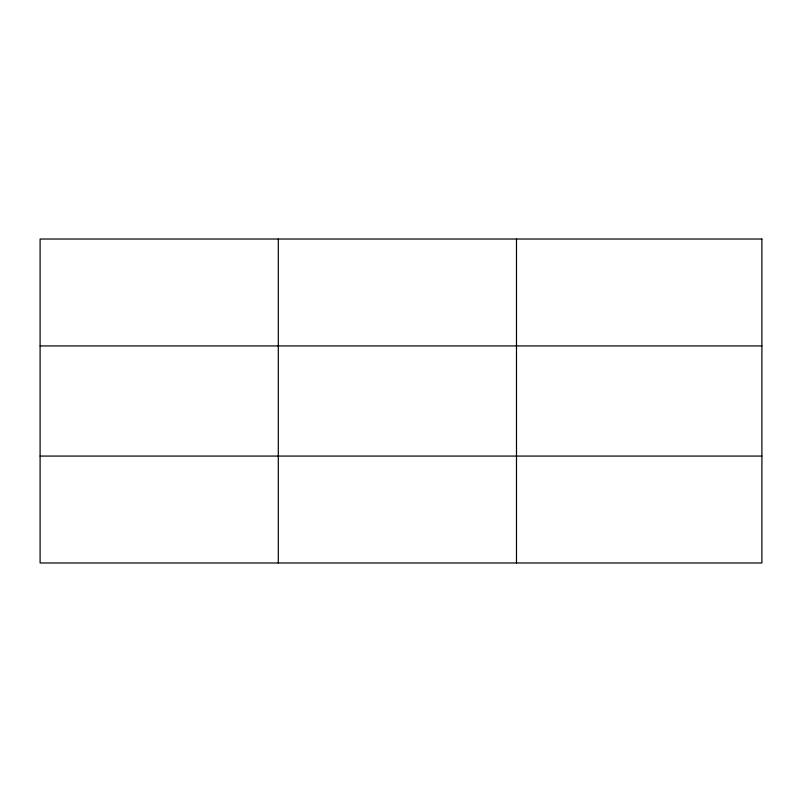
<?xml version="1.0" encoding="UTF-8"?>
<svg xmlns="http://www.w3.org/2000/svg" width="802" height="802" viewBox="0 0 802 802"><rect width="100%" height="100%" fill="white"/><g stroke="black" fill="none" stroke-linecap="round" stroke-linejoin="round"><path stroke-width="1.2" d="M278.294 562.974L278.294 239.026M516.488 562.974L516.488 239.026M40.1 345.933L761.9 345.933M40.1 456.067L761.9 456.067M761.9 239.026L761.9 562.974L40.1 562.974L40.1 239.026L761.9 239.026"/></g></svg>
